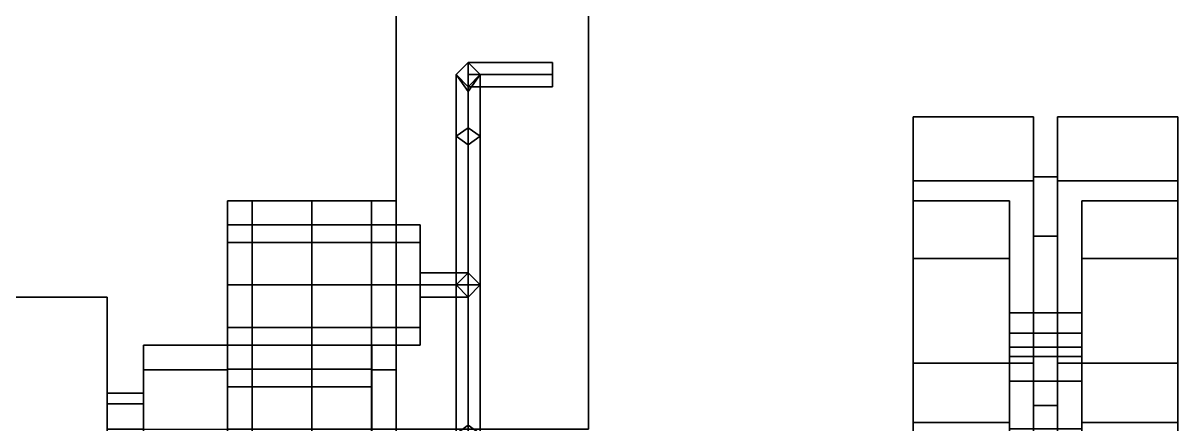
# Model space of a CAD drawing. Header units: millimetres. Extents: x -1.1 to 1.1, y -3.6 to 7.7.
# Drawn here: x 0.16 to 1.12, y 0.444 to 0.778 of the extents above; entities that cross this region are included whole.
import ezdxf

# ---------------------------------------------------------------- set-up
doc = ezdxf.new("R2010")
doc.units = ezdxf.units.MM
doc.header["$MEASUREMENT"] = 0
for name, color, linetype in [('sleeve', 5, 'Continuous'), ('trail2', 6, 'Continuous'), ('turret', 2, 'Continuous'), ('wheels', 2, 'Continuous'), ('wheels_hungarian', 2, 'Continuous')]:
    doc.layers.add(name, color=color, linetype=linetype)

msp = doc.modelspace()

# ---------------------------------------------------------------- linework, layer by layer
at = {"layer": 'sleeve'}
for points in [[(0.12, 0.55, 1.61), (0.12, 0.34, 1.61), (0.23, 0.34, 1.61), (0.23, 0.55, 1.61)], [(0.23, 0.55, 1.61), (0.23, 0.55, 1.3), (0.12, 0.55, 1.3), (0.12, 0.55, 1.61)], [(0.23, 0.55, 1.3), (0.23, 0.34, 1.3), (0.12, 0.34, 1.3), (0.12, 0.55, 1.3)], [(0.23, 0.34, 1.61), (0.23, 0.34, 1.3), (0.23, 0.55, 1.3), (0.23, 0.55, 1.61)], [(0.26, 0.46121, 1.58121), (0.26, 0.47, 1.56), (0.23, 0.47, 1.56), (0.23, 0.46121, 1.58121)], [(0.26, 0.47, 1.56), (0.26, 0.46121, 1.53879), (0.23, 0.46121, 1.53879), (0.23, 0.47, 1.56)], [(0.26, 0.44, 1.59), (0.26, 0.46121, 1.58121), (0.23, 0.46121, 1.58121), (0.23, 0.44, 1.59)], [(0.26, 0.46121, 1.53879), (0.26, 0.44, 1.53), (0.23, 0.44, 1.53), (0.23, 0.46121, 1.53879)]]:
    msp.add_3dface(points, dxfattribs=at)
at = {"layer": 'trail2'}
for points in [[(0.47, 0.44, 0.97), (0.47, 0.44, 0.67), (0.47, 3.67, 0.05), (0.47, 3.67, 0.23)], [(0.63, 3.67, 0.23), (0.63, 0.44, 0.97), (0.47, 0.44, 0.97), (0.47, 3.67, 0.23)], [(0.47, 3.67, 0.05), (0.47, 0.44, 0.67), (0.63, 0.44, 0.67), (0.63, 3.67, 0.05)], [(0.63, 3.67, 0.05), (0.63, 0.44, 0.67), (0.63, 0.44, 0.97), (0.63, 3.67, 0.23)]]:
    msp.add_3dface(points, dxfattribs=at)
at = {"layer": 'turret'}
for points in [[(0.53, 0.69081, 1.14919), (0.52, 0.68374, 1.15626), (0.52, 0.735, 1.28), (0.53, 0.745, 1.28)], [(0.53, 0.745, 1.28), (0.52, 0.735, 1.28), (0.52, 0.68374, 1.40374), (0.53, 0.69081, 1.41081)], [(0.54, 0.68374, 1.15626), (0.53, 0.69081, 1.14919), (0.53, 0.745, 1.28), (0.54, 0.735, 1.28)], [(0.54, 0.735, 1.28), (0.53, 0.745, 1.28), (0.53, 0.69081, 1.41081), (0.54, 0.68374, 1.40374)], [(0.6, 0.735, 1.29), (0.6, 0.745, 1.28), (0.53, 0.745, 1.28), (0.53, 0.735, 1.29)], [(0.6, 0.745, 1.28), (0.6, 0.735, 1.27), (0.53, 0.735, 1.27), (0.53, 0.745, 1.28)], [(0.6, 0.725, 1.28), (0.6, 0.735, 1.27), (0.6, 0.745, 1.28), (0.6, 0.735, 1.29)], [(0.52, 0.68374, 1.15626), (0.53, 0.67667, 1.16333), (0.53, 0.725, 1.28), (0.52, 0.735, 1.28)], [(0.52, 0.735, 1.28), (0.53, 0.725, 1.28), (0.53, 0.67667, 1.39667), (0.52, 0.68374, 1.40374)], [(0.53, 0.39914, 1.27), (0.52, 0.385, 1.28), (0.52, 0.735, 1.28), (0.53, 0.72086, 1.27)], [(0.52, 0.385, 1.28), (0.53, 0.39914, 1.29), (0.53, 0.72086, 1.29), (0.52, 0.735, 1.28)], [(0.53, 0.67667, 1.16333), (0.54, 0.68374, 1.15626), (0.54, 0.735, 1.28), (0.53, 0.725, 1.28)], [(0.53, 0.725, 1.28), (0.54, 0.735, 1.28), (0.54, 0.68374, 1.40374), (0.53, 0.67667, 1.39667)], [(0.54, 0.385, 1.28), (0.53, 0.39914, 1.27), (0.53, 0.72086, 1.27), (0.54, 0.735, 1.28)], [(0.53, 0.39914, 1.29), (0.54, 0.385, 1.28), (0.54, 0.735, 1.28), (0.53, 0.72086, 1.29)], [(0.6, 0.725, 1.28), (0.6, 0.735, 1.29), (0.53, 0.735, 1.29), (0.53, 0.725, 1.28)], [(0.6, 0.735, 1.27), (0.6, 0.725, 1.28), (0.53, 0.725, 1.28), (0.53, 0.735, 1.27)], [(0.53, 0.56, 1.095), (0.52, 0.56, 1.105), (0.52, 0.68374, 1.15626), (0.53, 0.69081, 1.14919)], [(0.53, 0.69081, 1.41081), (0.52, 0.68374, 1.40374), (0.52, 0.56, 1.455), (0.53, 0.56, 1.465)], [(0.52, 0.56, 1.105), (0.53, 0.56, 1.115), (0.53, 0.67667, 1.16333), (0.52, 0.68374, 1.15626)], [(0.52, 0.68374, 1.40374), (0.53, 0.67667, 1.39667), (0.53, 0.56, 1.445), (0.52, 0.56, 1.455)], [(0.54, 0.56, 1.105), (0.53, 0.56, 1.095), (0.53, 0.69081, 1.14919), (0.54, 0.68374, 1.15626)], [(0.54, 0.68374, 1.40374), (0.53, 0.69081, 1.41081), (0.53, 0.56, 1.465), (0.54, 0.56, 1.455)], [(0.53, 0.56, 1.115), (0.54, 0.56, 1.105), (0.54, 0.68374, 1.15626), (0.53, 0.67667, 1.16333)], [(0.53, 0.67667, 1.39667), (0.54, 0.68374, 1.40374), (0.54, 0.56, 1.455), (0.53, 0.56, 1.445)], [(0.3505, 0.63, 1.3295), (0.33, 0.63, 1.28), (0.33, 0.21, 1.28), (0.3505, 0.21, 1.3295)], [(0.33, 0.63, 1.28), (0.3505, 0.63, 1.2305), (0.3505, 0.21, 1.2305), (0.33, 0.21, 1.28)], [(0.3505, 0.63, 1.3295), (0.4, 0.63, 1.21), (0.3505, 0.63, 1.2305), (0.33, 0.63, 1.28)], [(0.4, 0.63, 1.35), (0.3505, 0.63, 1.3295), (0.3505, 0.21, 1.3295), (0.4, 0.21, 1.35)], [(0.3505, 0.63, 1.2305), (0.4, 0.63, 1.21), (0.4, 0.21, 1.21), (0.3505, 0.21, 1.2305)], [(0.4, 0.63, 1.35), (0.4495, 0.63, 1.2305), (0.4, 0.63, 1.21), (0.3505, 0.63, 1.3295)], [(0.4495, 0.63, 1.3295), (0.4, 0.63, 1.35), (0.4, 0.21, 1.35), (0.4495, 0.21, 1.3295)], [(0.4, 0.63, 1.21), (0.4495, 0.63, 1.2305), (0.4495, 0.21, 1.2305), (0.4, 0.21, 1.21)], [(0.4495, 0.63, 1.3295), (0.47, 0.63, 1.28), (0.4495, 0.63, 1.2305), (0.4, 0.63, 1.35)], [(0.47, 0.63, 1.28), (0.4495, 0.63, 1.3295), (0.4495, 0.21, 1.3295), (0.47, 0.21, 1.28)], [(0.4495, 0.63, 1.2305), (0.47, 0.63, 1.28), (0.47, 0.21, 1.28), (0.4495, 0.21, 1.2305)], [(0.49, 0.59536, 1.31536), (0.49, 0.61, 1.28), (0.33, 0.61, 1.28), (0.33, 0.59536, 1.31536)], [(0.49, 0.61, 1.28), (0.49, 0.59536, 1.24464), (0.33, 0.59536, 1.24464), (0.33, 0.61, 1.28)], [(0.33, 0.56, 1.33), (0.33, 0.59536, 1.31536), (0.33, 0.61, 1.28), (0.33, 0.52464, 1.31536)], [(0.33, 0.52464, 1.31536), (0.33, 0.61, 1.28), (0.33, 0.59536, 1.24464), (0.33, 0.51, 1.28)], [(0.49, 0.59536, 1.31536), (0.49, 0.51, 1.28), (0.49, 0.52464, 1.24464), (0.49, 0.61, 1.28)], [(0.49, 0.61, 1.28), (0.49, 0.52464, 1.24464), (0.49, 0.56, 1.23), (0.49, 0.59536, 1.24464)], [(0.49, 0.56, 1.33), (0.49, 0.59536, 1.31536), (0.33, 0.59536, 1.31536), (0.33, 0.56, 1.33)], [(0.49, 0.59536, 1.24464), (0.49, 0.56, 1.23), (0.33, 0.56, 1.23), (0.33, 0.59536, 1.24464)], [(0.33, 0.51, 1.28), (0.33, 0.59536, 1.24464), (0.33, 0.56, 1.23), (0.33, 0.52464, 1.24464)], [(0.49, 0.56, 1.33), (0.49, 0.52464, 1.31536), (0.49, 0.51, 1.28), (0.49, 0.59536, 1.31536)], [(0.53, 0.56, 1.29), (0.53, 0.57, 1.28), (0.49, 0.57, 1.28), (0.49, 0.56, 1.29)], [(0.53, 0.57, 1.28), (0.53, 0.56, 1.27), (0.49, 0.56, 1.27), (0.49, 0.57, 1.28)], [(0.53, 0.57, 1.11914), (0.52, 0.56, 1.105), (0.52, 0.56, 1.455), (0.53, 0.57, 1.44086)], [(0.54, 0.56, 1.105), (0.53, 0.57, 1.11914), (0.53, 0.57, 1.44086), (0.54, 0.56, 1.455)], [(0.49, 0.52464, 1.31536), (0.49, 0.56, 1.33), (0.33, 0.56, 1.33), (0.33, 0.52464, 1.31536)], [(0.49, 0.56, 1.23), (0.49, 0.52464, 1.24464), (0.33, 0.52464, 1.24464), (0.33, 0.56, 1.23)], [(0.53, 0.55, 1.28), (0.53, 0.56, 1.29), (0.49, 0.56, 1.29), (0.49, 0.55, 1.28)], [(0.53, 0.56, 1.27), (0.53, 0.55, 1.28), (0.49, 0.55, 1.28), (0.49, 0.56, 1.27)], [(0.52, 0.43626, 1.15626), (0.53, 0.44333, 1.16333), (0.53, 0.56, 1.115), (0.52, 0.56, 1.105)], [(0.53, 0.42919, 1.14919), (0.52, 0.43626, 1.15626), (0.52, 0.56, 1.105), (0.53, 0.56, 1.095)], [(0.52, 0.56, 1.455), (0.53, 0.56, 1.445), (0.53, 0.44333, 1.39667), (0.52, 0.43626, 1.40374)], [(0.53, 0.56, 1.465), (0.52, 0.56, 1.455), (0.52, 0.43626, 1.40374), (0.53, 0.42919, 1.41081)], [(0.52, 0.56, 1.105), (0.53, 0.55, 1.11914), (0.53, 0.55, 1.44086), (0.52, 0.56, 1.455)], [(0.53, 0.44333, 1.16333), (0.54, 0.43626, 1.15626), (0.54, 0.56, 1.105), (0.53, 0.56, 1.115)], [(0.54, 0.43626, 1.15626), (0.53, 0.42919, 1.14919), (0.53, 0.56, 1.095), (0.54, 0.56, 1.105)], [(0.53, 0.56, 1.445), (0.54, 0.56, 1.455), (0.54, 0.43626, 1.40374), (0.53, 0.44333, 1.39667)], [(0.54, 0.56, 1.455), (0.53, 0.56, 1.465), (0.53, 0.42919, 1.41081), (0.54, 0.43626, 1.40374)], [(0.53, 0.55, 1.11914), (0.54, 0.56, 1.105), (0.54, 0.56, 1.455), (0.53, 0.55, 1.44086)], [(0.49, 0.51, 1.28), (0.49, 0.52464, 1.31536), (0.33, 0.52464, 1.31536), (0.33, 0.51, 1.28)], [(0.49, 0.52464, 1.24464), (0.49, 0.51, 1.28), (0.33, 0.51, 1.28), (0.33, 0.52464, 1.24464)], [(0.33, 0.51, 1.56), (0.33, 0.4895, 1.5105), (0.26, 0.4895, 1.5105), (0.26, 0.51, 1.56)], [(0.33, 0.4895, 1.6095), (0.33, 0.51, 1.56), (0.26, 0.51, 1.56), (0.26, 0.4895, 1.6095)], [(0.26, 0.4895, 1.6095), (0.26, 0.51, 1.56), (0.26, 0.3905, 1.6095), (0.26, 0.44, 1.63)], [(0.26, 0.51, 1.56), (0.26, 0.4895, 1.5105), (0.26, 0.37, 1.56), (0.26, 0.3905, 1.6095)], [(0.33, 0.44, 1.63), (0.33, 0.3905, 1.6095), (0.33, 0.51, 1.56), (0.33, 0.4895, 1.6095)], [(0.33, 0.3905, 1.6095), (0.33, 0.37, 1.56), (0.33, 0.4895, 1.5105), (0.33, 0.51, 1.56)], [(0.47, 0.4895, 1.6095), (0.47, 0.51, 1.56), (0.45, 0.51, 1.56), (0.45, 0.4895, 1.6095)], [(0.47, 0.51, 1.56), (0.47, 0.4895, 1.5105), (0.45, 0.4895, 1.5105), (0.45, 0.51, 1.56)], [(0.45, 0.44, 1.63), (0.45, 0.4895, 1.6095), (0.45, 0.51, 1.56), (0.45, 0.3905, 1.6095)], [(0.45, 0.3905, 1.6095), (0.45, 0.51, 1.56), (0.45, 0.4895, 1.5105), (0.45, 0.37, 1.56)], [(0.47, 0.3905, 1.6095), (0.47, 0.51, 1.56), (0.47, 0.4895, 1.6095), (0.47, 0.44, 1.63)], [(0.47, 0.37, 1.56), (0.47, 0.4895, 1.5105), (0.47, 0.51, 1.56), (0.47, 0.3905, 1.6095)], [(0.45, 0.47536, 1.59536), (0.45, 0.49, 1.56), (0.33, 0.49, 1.56), (0.33, 0.47536, 1.59536)], [(0.45, 0.49, 1.56), (0.45, 0.47536, 1.52464), (0.33, 0.47536, 1.52464), (0.33, 0.49, 1.56)], [(0.26, 0.4895, 1.5105), (0.33, 0.4895, 1.5105), (0.33, 0.22, 0.99), (0.26, 0.22, 0.99)], [(0.26, 0.22, 0.99), (0.26, -0.13, 0.99), (0.26, 0.37, 1.56), (0.26, 0.4895, 1.5105)], [(0.33, 0.44, 1.63), (0.33, 0.4895, 1.6095), (0.26, 0.4895, 1.6095), (0.26, 0.44, 1.63)], [(0.33, 0.4895, 1.5105), (0.33, 0.37, 1.56), (0.33, -0.13, 0.99), (0.33, 0.22, 0.99)], [(0.47, 0.44, 1.63), (0.47, 0.4895, 1.6095), (0.45, 0.4895, 1.6095), (0.45, 0.44, 1.63)], [(0.47, 0.4895, 1.5105), (0.47, 0.44, 1.49), (0.45, 0.44, 1.49), (0.45, 0.4895, 1.5105)], [(0.45, 0.37, 1.56), (0.45, 0.4895, 1.5105), (0.45, 0.44, 1.49), (0.45, 0.3905, 1.5105)], [(0.47, 0.3905, 1.5105), (0.47, 0.44, 1.49), (0.47, 0.4895, 1.5105), (0.47, 0.37, 1.56)], [(0.45, 0.44, 1.61), (0.45, 0.47536, 1.59536), (0.33, 0.47536, 1.59536), (0.33, 0.44, 1.61)], [(0.45, 0.47536, 1.52464), (0.45, 0.44, 1.51), (0.33, 0.44, 1.51), (0.33, 0.47536, 1.52464)]]:
    msp.add_3dface(points, dxfattribs=at)
at = {"layer": 'wheels'}
for points in [[(0.9, 0.7, 0.67), (0.9, 0.64672, 0.93788), (1, 0.64672, 0.93788), (1, 0.7, 0.67)], [(0.9, 0.65, 0.67), (0.9, 0.60052, 0.91874), (0.9, 0.64672, 0.93788), (0.9, 0.7, 0.67)], [(0.9, 0.64672, 0.40212), (0.9, 0.7, 0.67), (1, 0.7, 0.67), (1, 0.64672, 0.40212)], [(0.9, 0.60052, 0.42126), (0.9, 0.65, 0.67), (0.9, 0.7, 0.67), (0.9, 0.64672, 0.40212)], [(1, 0.60052, 0.91874), (1, 0.65, 0.67), (1, 0.7, 0.67), (1, 0.64672, 0.93788)], [(1, 0.65, 0.67), (1, 0.60052, 0.42126), (1, 0.64672, 0.40212), (1, 0.7, 0.67)], [(1.02, 0.65, 0.67), (1.02, 0.60052, 0.91874), (1.02, 0.64672, 0.93788), (1.02, 0.7, 0.67)], [(1.02, 0.7, 0.67), (1.02, 0.64672, 0.93788), (1.12, 0.64672, 0.93788), (1.12, 0.7, 0.67)], [(1.02, 0.60052, 0.42126), (1.02, 0.65, 0.67), (1.02, 0.7, 0.67), (1.02, 0.64672, 0.40212)], [(1.02, 0.64672, 0.40212), (1.02, 0.7, 0.67), (1.12, 0.7, 0.67), (1.12, 0.64672, 0.40212)], [(1.12, 0.60052, 0.91874), (1.12, 0.65, 0.67), (1.12, 0.7, 0.67), (1.12, 0.64672, 0.93788)], [(1.12, 0.65, 0.67), (1.12, 0.60052, 0.42126), (1.12, 0.64672, 0.40212), (1.12, 0.7, 0.67)], [(0.9, 0.63, 0.67), (0.9, 0.58204, 0.91109), (0.9, 0.60052, 0.91874), (0.9, 0.65, 0.67)], [(0.9, 0.58204, 0.42891), (0.9, 0.63, 0.67), (0.9, 0.65, 0.67), (0.9, 0.60052, 0.42126)], [(0.9, 0.49497, 0.17503), (0.9, 0.64672, 0.40212), (1, 0.64672, 0.40212), (1, 0.49497, 0.17503)], [(0.9, 0.45962, 0.21038), (0.9, 0.60052, 0.42126), (0.9, 0.64672, 0.40212), (0.9, 0.49497, 0.17503)], [(0.9, 0.64672, 0.93788), (0.9, 0.49497, 1.16497), (1, 0.49497, 1.16497), (1, 0.64672, 0.93788)], [(0.9, 0.60052, 0.91874), (0.9, 0.45962, 1.12962), (0.9, 0.49497, 1.16497), (0.9, 0.64672, 0.93788)], [(1, 0.65, 0.67), (1, 0.60052, 0.91874), (1.02, 0.60052, 0.91874), (1.02, 0.65, 0.67)], [(1, 0.60052, 0.42126), (1, 0.65, 0.67), (1.02, 0.65, 0.67), (1.02, 0.60052, 0.42126)], [(1, 0.60052, 0.42126), (1, 0.45962, 0.21038), (1, 0.49497, 0.17503), (1, 0.64672, 0.40212)], [(1, 0.45962, 1.12962), (1, 0.60052, 0.91874), (1, 0.64672, 0.93788), (1, 0.49497, 1.16497)], [(1.02, 0.45962, 0.21038), (1.02, 0.60052, 0.42126), (1.02, 0.64672, 0.40212), (1.02, 0.49497, 0.17503)], [(1.02, 0.49497, 0.17503), (1.02, 0.64672, 0.40212), (1.12, 0.64672, 0.40212), (1.12, 0.49497, 0.17503)], [(1.02, 0.60052, 0.91874), (1.02, 0.45962, 1.12962), (1.02, 0.49497, 1.16497), (1.02, 0.64672, 0.93788)], [(1.02, 0.64672, 0.93788), (1.02, 0.49497, 1.16497), (1.12, 0.49497, 1.16497), (1.12, 0.64672, 0.93788)], [(1.12, 0.58204, 0.91109), (1.12, 0.63, 0.67), (1.12, 0.65, 0.67), (1.12, 0.60052, 0.91874)], [(1.12, 0.63, 0.67), (1.12, 0.58204, 0.42891), (1.12, 0.60052, 0.42126), (1.12, 0.65, 0.67)], [(1.12, 0.60052, 0.42126), (1.12, 0.45962, 0.21038), (1.12, 0.49497, 0.17503), (1.12, 0.64672, 0.40212)], [(1.12, 0.45962, 1.12962), (1.12, 0.60052, 0.91874), (1.12, 0.64672, 0.93788), (1.12, 0.49497, 1.16497)], [(0.9, 0.58204, 0.91109), (0.9, 0.63, 0.67), (0.98, 0.63, 0.67), (0.98, 0.58204, 0.91109)], [(0.9, 0.63, 0.67), (0.9, 0.58204, 0.42891), (0.98, 0.58204, 0.42891), (0.98, 0.63, 0.67)], [(0.98, 0.55, 0.67), (0.98, 0.50813, 0.88048), (0.98, 0.58204, 0.91109), (0.98, 0.63, 0.67)], [(0.98, 0.50813, 0.45952), (0.98, 0.55, 0.67), (0.98, 0.63, 0.67), (0.98, 0.58204, 0.42891)], [(1.04, 0.50813, 0.88048), (1.04, 0.55, 0.67), (1.04, 0.63, 0.67), (1.04, 0.58204, 0.91109)], [(1.04, 0.58204, 0.91109), (1.04, 0.63, 0.67), (1.12, 0.63, 0.67), (1.12, 0.58204, 0.91109)], [(1.04, 0.55, 0.67), (1.04, 0.50813, 0.45952), (1.04, 0.58204, 0.42891), (1.04, 0.63, 0.67)], [(1.04, 0.63, 0.67), (1.04, 0.58204, 0.42891), (1.12, 0.58204, 0.42891), (1.12, 0.63, 0.67)], [(0.9, 0.44548, 0.22452), (0.9, 0.58204, 0.42891), (0.9, 0.60052, 0.42126), (0.9, 0.45962, 0.21038)], [(0.9, 0.58204, 0.91109), (0.9, 0.44548, 1.11548), (0.9, 0.45962, 1.12962), (0.9, 0.60052, 0.91874)], [(1, 0.45962, 0.21038), (1, 0.60052, 0.42126), (1.02, 0.60052, 0.42126), (1.02, 0.45962, 0.21038)], [(1, 0.60052, 0.91874), (1, 0.45962, 1.12962), (1.02, 0.45962, 1.12962), (1.02, 0.60052, 0.91874)], [(1.12, 0.58204, 0.42891), (1.12, 0.44548, 0.22452), (1.12, 0.45962, 0.21038), (1.12, 0.60052, 0.42126)], [(1.12, 0.44548, 1.11548), (1.12, 0.58204, 0.91109), (1.12, 0.60052, 0.91874), (1.12, 0.45962, 1.12962)], [(0.9, 0.58204, 0.42891), (0.9, 0.44548, 0.22452), (0.98, 0.44548, 0.22452), (0.98, 0.58204, 0.42891)], [(0.9, 0.44548, 1.11548), (0.9, 0.58204, 0.91109), (0.98, 0.58204, 0.91109), (0.98, 0.44548, 1.11548)], [(0.98, 0.38891, 0.28109), (0.98, 0.50813, 0.45952), (0.98, 0.58204, 0.42891), (0.98, 0.44548, 0.22452)], [(0.98, 0.50813, 0.88048), (0.98, 0.38891, 1.05891), (0.98, 0.44548, 1.11548), (0.98, 0.58204, 0.91109)], [(1.04, 0.50813, 0.45952), (1.04, 0.38891, 0.28109), (1.04, 0.44548, 0.22452), (1.04, 0.58204, 0.42891)], [(1.04, 0.58204, 0.42891), (1.04, 0.44548, 0.22452), (1.12, 0.44548, 0.22452), (1.12, 0.58204, 0.42891)], [(1.04, 0.38891, 1.05891), (1.04, 0.50813, 0.88048), (1.04, 0.58204, 0.91109), (1.04, 0.44548, 1.11548)], [(1.04, 0.44548, 1.11548), (1.04, 0.58204, 0.91109), (1.12, 0.58204, 0.91109), (1.12, 0.44548, 1.11548)], [(0.98, 0.55, 0.67), (0.98, 0.53673, 0.60327), (0.98, 0.53673, 0.73673), (0.98, 0.55, 0.67)], [(1.04, 0.55, 0.67), (1.04, 0.53673, 0.73673), (1.04, 0.53673, 0.60327), (1.04, 0.55, 0.67)], [(0.98, 0.50813, 0.88048), (0.98, 0.53673, 0.73673), (1.04, 0.53673, 0.73673), (1.04, 0.50813, 0.88048)], [(0.98, 0.53673, 0.60327), (0.98, 0.50813, 0.45952), (1.04, 0.50813, 0.45952), (1.04, 0.53673, 0.60327)], [(0.98, 0.52, 0.72), (0.98, 0.53673, 0.73673), (0.98, 0.53673, 0.60327), (0.98, 0.52, 0.62)], [(0.98, 0.52, 0.62), (0.98, 0.53673, 0.60327), (1.04, 0.53673, 0.60327), (1.04, 0.52, 0.62)], [(0.98, 0.53673, 0.73673), (0.98, 0.52, 0.72), (1.04, 0.52, 0.72), (1.04, 0.53673, 0.73673)], [(1.04, 0.53673, 0.73673), (1.04, 0.52, 0.72), (1.04, 0.52, 0.62), (1.04, 0.53673, 0.60327)], [(0.98, 0.32929, 0.72), (0.98, 0.52, 0.72), (0.98, 0.52, 0.72), (0.98, 0.35, 0.67)], [(0.98, 0.35, 0.67), (0.98, 0.52, 0.72), (0.98, 0.52, 0.62), (0.98, 0.32929, 0.62)], [(0.98, 0.29, 0.62), (0.98, 0.52, 0.62), (1.04, 0.52, 0.62), (1.04, 0.29, 0.62)], [(0.98, 0.52, 0.72), (0.98, 0.29, 0.72), (1.04, 0.29, 0.72), (1.04, 0.52, 0.72)], [(1.04, 0.52, 0.72), (1.04, 0.29, 0.72), (1.04, 0.29, 0.62), (1.04, 0.52, 0.62)], [(0.98, 0.50813, 0.45952), (0.98, 0.42671, 0.33766), (1.04, 0.42671, 0.33766), (1.04, 0.50813, 0.45952)], [(0.98, 0.42671, 1.00234), (0.98, 0.50813, 0.88048), (1.04, 0.50813, 0.88048), (1.04, 0.42671, 1.00234)], [(0.9, 0.49497, 1.16497), (0.9, 0.26788, 1.31672), (1, 0.26788, 1.31672), (1, 0.49497, 1.16497)], [(0.9, 0.45962, 1.12962), (0.9, 0.24874, 1.27052), (0.9, 0.26788, 1.31672), (0.9, 0.49497, 1.16497)], [(0.9, 0.26788, 0.02328), (0.9, 0.49497, 0.17503), (1, 0.49497, 0.17503), (1, 0.26788, 0.02328)], [(0.9, 0.24874, 0.06948), (0.9, 0.45962, 0.21038), (0.9, 0.49497, 0.17503), (0.9, 0.26788, 0.02328)], [(1, 0.24874, 1.27052), (1, 0.45962, 1.12962), (1, 0.49497, 1.16497), (1, 0.26788, 1.31672)], [(1, 0.45962, 0.21038), (1, 0.24874, 0.06948), (1, 0.26788, 0.02328), (1, 0.49497, 0.17503)], [(1.02, 0.45962, 1.12962), (1.02, 0.24874, 1.27052), (1.02, 0.26788, 1.31672), (1.02, 0.49497, 1.16497)], [(1.02, 0.49497, 1.16497), (1.02, 0.26788, 1.31672), (1.12, 0.26788, 1.31672), (1.12, 0.49497, 1.16497)], [(1.02, 0.24874, 0.06948), (1.02, 0.45962, 0.21038), (1.02, 0.49497, 0.17503), (1.02, 0.26788, 0.02328)], [(1.02, 0.26788, 0.02328), (1.02, 0.49497, 0.17503), (1.12, 0.49497, 0.17503), (1.12, 0.26788, 0.02328)], [(1.12, 0.24874, 1.27052), (1.12, 0.45962, 1.12962), (1.12, 0.49497, 1.16497), (1.12, 0.26788, 1.31672)], [(1.12, 0.45962, 0.21038), (1.12, 0.24874, 0.06948), (1.12, 0.26788, 0.02328), (1.12, 0.49497, 0.17503)], [(0.9, 0.24109, 0.08796), (0.9, 0.44548, 0.22452), (0.9, 0.45962, 0.21038), (0.9, 0.24874, 0.06948)], [(0.9, 0.44548, 1.11548), (0.9, 0.24109, 1.25204), (0.9, 0.24874, 1.27052), (0.9, 0.45962, 1.12962)], [(1, 0.24874, 0.06948), (1, 0.45962, 0.21038), (1.02, 0.45962, 0.21038), (1.02, 0.24874, 0.06948)], [(1, 0.45962, 1.12962), (1, 0.24874, 1.27052), (1.02, 0.24874, 1.27052), (1.02, 0.45962, 1.12962)], [(1.12, 0.44548, 0.22452), (1.12, 0.24109, 0.08796), (1.12, 0.24874, 0.06948), (1.12, 0.45962, 0.21038)], [(1.12, 0.24109, 1.25204), (1.12, 0.44548, 1.11548), (1.12, 0.45962, 1.12962), (1.12, 0.24874, 1.27052)], [(0.9, 0.44548, 0.22452), (0.9, 0.24109, 0.08796), (0.98, 0.24109, 0.08796), (0.98, 0.44548, 0.22452)], [(0.9, 0.24109, 1.25204), (0.9, 0.44548, 1.11548), (0.98, 0.44548, 1.11548), (0.98, 0.24109, 1.25204)], [(0.98, 0.21048, 0.16187), (0.98, 0.38891, 0.28109), (0.98, 0.44548, 0.22452), (0.98, 0.24109, 0.08796)], [(0.98, 0.38891, 1.05891), (0.98, 0.21048, 1.17813), (0.98, 0.24109, 1.25204), (0.98, 0.44548, 1.11548)], [(1.04, 0.38891, 0.28109), (1.04, 0.21048, 0.16187), (1.04, 0.24109, 0.08796), (1.04, 0.44548, 0.22452)], [(1.04, 0.44548, 0.22452), (1.04, 0.24109, 0.08796), (1.12, 0.24109, 0.08796), (1.12, 0.44548, 0.22452)], [(1.04, 0.21048, 1.17813), (1.04, 0.38891, 1.05891), (1.04, 0.44548, 1.11548), (1.04, 0.24109, 1.25204)], [(1.04, 0.24109, 1.25204), (1.04, 0.44548, 1.11548), (1.12, 0.44548, 1.11548), (1.12, 0.24109, 1.25204)]]:
    msp.add_3dface(points, dxfattribs=at)
at = {"layer": 'wheels_hungarian'}
for points in [[(0.9, 0.65, 0.67), (0.9, 0.60052, 0.91874), (0.9, 0.64672, 0.93788), (0.9, 0.7, 0.67)], [(0.9, 0.7, 0.67), (0.9, 0.64672, 0.93788), (1, 0.64672, 0.93788), (1, 0.7, 0.67)], [(0.9, 0.60052, 0.42126), (0.9, 0.65, 0.67), (0.9, 0.7, 0.67), (0.9, 0.64672, 0.40212)], [(0.9, 0.64672, 0.40212), (0.9, 0.7, 0.67), (1, 0.7, 0.67), (1, 0.64672, 0.40212)], [(1, 0.60052, 0.91874), (1, 0.65, 0.67), (1, 0.7, 0.67), (1, 0.64672, 0.93788)], [(1, 0.65, 0.67), (1, 0.60052, 0.42126), (1, 0.64672, 0.40212), (1, 0.7, 0.67)], [(1.02, 0.7, 0.67), (1.02, 0.64672, 0.93788), (1.12, 0.64672, 0.93788), (1.12, 0.7, 0.67)], [(1.02, 0.65, 0.67), (1.02, 0.60052, 0.91874), (1.02, 0.64672, 0.93788), (1.02, 0.7, 0.67)], [(1.02, 0.64672, 0.40212), (1.02, 0.7, 0.67), (1.12, 0.7, 0.67), (1.12, 0.64672, 0.40212)], [(1.02, 0.60052, 0.42126), (1.02, 0.65, 0.67), (1.02, 0.7, 0.67), (1.02, 0.64672, 0.40212)], [(1.12, 0.60052, 0.91874), (1.12, 0.65, 0.67), (1.12, 0.7, 0.67), (1.12, 0.64672, 0.93788)], [(1.12, 0.65, 0.67), (1.12, 0.60052, 0.42126), (1.12, 0.64672, 0.40212), (1.12, 0.7, 0.67)], [(0.9, 0.63, 0.67), (0.9, 0.58204, 0.91109), (0.9, 0.60052, 0.91874), (0.9, 0.65, 0.67)], [(0.9, 0.58204, 0.42891), (0.9, 0.63, 0.67), (0.9, 0.65, 0.67), (0.9, 0.60052, 0.42126)], [(0.9, 0.45962, 0.21038), (0.9, 0.60052, 0.42126), (0.9, 0.64672, 0.40212), (0.9, 0.49497, 0.17503)], [(0.9, 0.49497, 0.17503), (0.9, 0.64672, 0.40212), (1, 0.64672, 0.40212), (1, 0.49497, 0.17503)], [(0.9, 0.60052, 0.91874), (0.9, 0.45962, 1.12962), (0.9, 0.49497, 1.16497), (0.9, 0.64672, 0.93788)], [(0.9, 0.64672, 0.93788), (0.9, 0.49497, 1.16497), (1, 0.49497, 1.16497), (1, 0.64672, 0.93788)], [(1, 0.65, 0.67), (1, 0.60052, 0.91874), (1.02, 0.60052, 0.91874), (1.02, 0.65, 0.67)], [(1, 0.60052, 0.42126), (1, 0.65, 0.67), (1.02, 0.65, 0.67), (1.02, 0.60052, 0.42126)], [(1, 0.60052, 0.42126), (1, 0.45962, 0.21038), (1, 0.49497, 0.17503), (1, 0.64672, 0.40212)], [(1, 0.45962, 1.12962), (1, 0.60052, 0.91874), (1, 0.64672, 0.93788), (1, 0.49497, 1.16497)], [(1.02, 0.49497, 0.17503), (1.02, 0.64672, 0.40212), (1.12, 0.64672, 0.40212), (1.12, 0.49497, 0.17503)], [(1.02, 0.45962, 0.21038), (1.02, 0.60052, 0.42126), (1.02, 0.64672, 0.40212), (1.02, 0.49497, 0.17503)], [(1.02, 0.64672, 0.93788), (1.02, 0.49497, 1.16497), (1.12, 0.49497, 1.16497), (1.12, 0.64672, 0.93788)], [(1.02, 0.60052, 0.91874), (1.02, 0.45962, 1.12962), (1.02, 0.49497, 1.16497), (1.02, 0.64672, 0.93788)], [(1.12, 0.58204, 0.91109), (1.12, 0.63, 0.67), (1.12, 0.65, 0.67), (1.12, 0.60052, 0.91874)], [(1.12, 0.63, 0.67), (1.12, 0.58204, 0.42891), (1.12, 0.60052, 0.42126), (1.12, 0.65, 0.67)], [(1.12, 0.60052, 0.42126), (1.12, 0.45962, 0.21038), (1.12, 0.49497, 0.17503), (1.12, 0.64672, 0.40212)], [(1.12, 0.45962, 1.12962), (1.12, 0.60052, 0.91874), (1.12, 0.64672, 0.93788), (1.12, 0.49497, 1.16497)], [(0.9, 0.58204, 0.91109), (0.9, 0.63, 0.67), (0.98, 0.63, 0.67), (0.98, 0.58204, 0.91109)], [(0.9, 0.63, 0.67), (0.9, 0.58204, 0.42891), (0.98, 0.58204, 0.42891), (0.98, 0.63, 0.67)], [(0.98, 0.63, 0.67), (0.98, 0.63, 0.67), (0.98, 0.50038, 0.60962), (0.98, 0.50038, 0.73038)], [(0.98, 0.58204, 0.91109), (0.98, 0.63, 0.67), (0.98, 0.50038, 0.73038), (0.98, 0.44031, 0.91527)], [(0.98, 0.44031, 0.42473), (0.98, 0.50038, 0.60962), (0.98, 0.63, 0.67), (0.98, 0.58204, 0.42891)], [(1.04, 0.50038, 0.73038), (1.04, 0.50038, 0.60962), (1.04, 0.63, 0.67)], [(1.04, 0.44031, 0.91527), (1.04, 0.50038, 0.73038), (1.04, 0.63, 0.67), (1.04, 0.58204, 0.91109)], [(1.04, 0.58204, 0.91109), (1.04, 0.63, 0.67), (1.12, 0.63, 0.67), (1.12, 0.58204, 0.91109)], [(1.04, 0.58204, 0.42891), (1.04, 0.63, 0.67), (1.04, 0.50038, 0.60962), (1.04, 0.44031, 0.42473)], [(1.04, 0.63, 0.67), (1.04, 0.58204, 0.42891), (1.12, 0.58204, 0.42891), (1.12, 0.63, 0.67)], [(0.9, 0.44548, 0.22452), (0.9, 0.58204, 0.42891), (0.9, 0.60052, 0.42126), (0.9, 0.45962, 0.21038)], [(0.9, 0.58204, 0.91109), (0.9, 0.44548, 1.11548), (0.9, 0.45962, 1.12962), (0.9, 0.60052, 0.91874)], [(1, 0.45962, 0.21038), (1, 0.60052, 0.42126), (1.02, 0.60052, 0.42126), (1.02, 0.45962, 0.21038)], [(1, 0.60052, 0.91874), (1, 0.45962, 1.12962), (1.02, 0.45962, 1.12962), (1.02, 0.60052, 0.91874)], [(1.12, 0.58204, 0.42891), (1.12, 0.44548, 0.22452), (1.12, 0.45962, 0.21038), (1.12, 0.60052, 0.42126)], [(1.12, 0.44548, 1.11548), (1.12, 0.58204, 0.91109), (1.12, 0.60052, 0.91874), (1.12, 0.45962, 1.12962)], [(0.9, 0.58204, 0.42891), (0.9, 0.44548, 0.22452), (0.98, 0.44548, 0.22452), (0.98, 0.58204, 0.42891)], [(0.9, 0.44548, 1.11548), (0.9, 0.58204, 0.91109), (0.98, 0.58204, 0.91109), (0.98, 0.44548, 1.11548)], [(0.98, 0.36933, 0.32703), (0.98, 0.44031, 0.42473), (0.98, 0.58204, 0.42891), (0.98, 0.44548, 0.22452)], [(0.98, 0.44548, 1.11548), (0.98, 0.58204, 0.91109), (0.98, 0.44031, 0.91527), (0.98, 0.36933, 1.01297)], [(1.04, 0.44548, 0.22452), (1.04, 0.58204, 0.42891), (1.04, 0.44031, 0.42473), (1.04, 0.36933, 0.32703)], [(1.04, 0.58204, 0.42891), (1.04, 0.44548, 0.22452), (1.12, 0.44548, 0.22452), (1.12, 0.58204, 0.42891)], [(1.04, 0.36933, 1.01297), (1.04, 0.44031, 0.91527), (1.04, 0.58204, 0.91109), (1.04, 0.44548, 1.11548)], [(1.04, 0.44548, 1.11548), (1.04, 0.58204, 0.91109), (1.12, 0.58204, 0.91109), (1.12, 0.44548, 1.11548)], [(0.98, 0.50038, 0.60962), (0.98, 0.48, 0.63), (0.98, 0.48, 0.71), (0.98, 0.50038, 0.73038)], [(0.98, 0.50038, 0.60962), (0.98, 0.44031, 0.42473), (1.04, 0.44031, 0.42473), (1.04, 0.50038, 0.60962)], [(1.04, 0.50038, 0.60962), (1.04, 0.48, 0.63), (0.98, 0.48, 0.63), (0.98, 0.50038, 0.60962)], [(0.98, 0.44031, 0.91527), (0.98, 0.50038, 0.73038), (1.04, 0.50038, 0.73038), (1.04, 0.44031, 0.91527)], [(0.98, 0.50038, 0.73038), (0.98, 0.48, 0.71), (1.04, 0.48, 0.71), (1.04, 0.50038, 0.73038)], [(1.04, 0.50038, 0.73038), (1.04, 0.48, 0.71), (1.04, 0.48, 0.63), (1.04, 0.50038, 0.60962)], [(0.9, 0.24874, 0.06948), (0.9, 0.45962, 0.21038), (0.9, 0.49497, 0.17503), (0.9, 0.26788, 0.02328)], [(0.9, 0.26788, 0.02328), (0.9, 0.49497, 0.17503), (1, 0.49497, 0.17503), (1, 0.26788, 0.02328)], [(0.9, 0.45962, 1.12962), (0.9, 0.24874, 1.27052), (0.9, 0.26788, 1.31672), (0.9, 0.49497, 1.16497)], [(0.9, 0.49497, 1.16497), (0.9, 0.26788, 1.31672), (1, 0.26788, 1.31672), (1, 0.49497, 1.16497)], [(1, 0.45962, 0.21038), (1, 0.24874, 0.06948), (1, 0.26788, 0.02328), (1, 0.49497, 0.17503)], [(1, 0.24874, 1.27052), (1, 0.45962, 1.12962), (1, 0.49497, 1.16497), (1, 0.26788, 1.31672)], [(1.02, 0.26788, 0.02328), (1.02, 0.49497, 0.17503), (1.12, 0.49497, 0.17503), (1.12, 0.26788, 0.02328)], [(1.02, 0.24874, 0.06948), (1.02, 0.45962, 0.21038), (1.02, 0.49497, 0.17503), (1.02, 0.26788, 0.02328)], [(1.02, 0.49497, 1.16497), (1.02, 0.26788, 1.31672), (1.12, 0.26788, 1.31672), (1.12, 0.49497, 1.16497)], [(1.02, 0.45962, 1.12962), (1.02, 0.24874, 1.27052), (1.02, 0.26788, 1.31672), (1.02, 0.49497, 1.16497)], [(1.12, 0.45962, 0.21038), (1.12, 0.24874, 0.06948), (1.12, 0.26788, 0.02328), (1.12, 0.49497, 0.17503)], [(1.12, 0.24874, 1.27052), (1.12, 0.45962, 1.12962), (1.12, 0.49497, 1.16497), (1.12, 0.26788, 1.31672)], [(1.04, 0.48, 0.63), (1.04, 0.26, 0.63), (0.98, 0.26, 0.63), (0.98, 0.48, 0.63)], [(0.98, 0.48, 0.71), (0.98, 0.26, 0.71), (1.04, 0.26, 0.71), (1.04, 0.48, 0.71)], [(1.04, 0.48, 0.71), (1.04, 0.26, 0.71), (1.04, 0.26, 0.63), (1.04, 0.48, 0.63)], [(0.98, 0.48, 0.63), (0.98, 0.337, 0.63), (0.98, 0.35, 0.67), (0.98, 0.48, 0.71)], [(0.98, 0.48, 0.71), (0.98, 0.35, 0.67), (0.98, 0.337, 0.71), (0.98, 0.48, 0.71)], [(0.9, 0.24109, 0.08796), (0.9, 0.44548, 0.22452), (0.9, 0.45962, 0.21038), (0.9, 0.24874, 0.06948)], [(0.9, 0.44548, 1.11548), (0.9, 0.24109, 1.25204), (0.9, 0.24874, 1.27052), (0.9, 0.45962, 1.12962)], [(1, 0.24874, 0.06948), (1, 0.45962, 0.21038), (1.02, 0.45962, 0.21038), (1.02, 0.24874, 0.06948)], [(1, 0.45962, 1.12962), (1, 0.24874, 1.27052), (1.02, 0.24874, 1.27052), (1.02, 0.45962, 1.12962)], [(1.12, 0.44548, 0.22452), (1.12, 0.24109, 0.08796), (1.12, 0.24874, 0.06948), (1.12, 0.45962, 0.21038)], [(1.12, 0.24109, 1.25204), (1.12, 0.44548, 1.11548), (1.12, 0.45962, 1.12962), (1.12, 0.24874, 1.27052)], [(0.9, 0.44548, 0.22452), (0.9, 0.24109, 0.08796), (0.98, 0.24109, 0.08796), (0.98, 0.44548, 0.22452)], [(0.9, 0.24109, 1.25204), (0.9, 0.44548, 1.11548), (0.98, 0.44548, 1.11548), (0.98, 0.24109, 1.25204)], [(0.98, 0.21205, 0.21277), (0.98, 0.36933, 0.32703), (0.98, 0.44548, 0.22452), (0.98, 0.24109, 0.08796)], [(0.98, 0.24109, 1.25204), (0.98, 0.44548, 1.11548), (0.98, 0.36933, 1.01297), (0.98, 0.21205, 1.12723)], [(1.04, 0.24109, 0.08796), (1.04, 0.44548, 0.22452), (1.04, 0.36933, 0.32703), (1.04, 0.21205, 0.21277)], [(1.04, 0.44548, 0.22452), (1.04, 0.24109, 0.08796), (1.12, 0.24109, 0.08796), (1.12, 0.44548, 0.22452)], [(1.04, 0.21205, 1.12723), (1.04, 0.36933, 1.01297), (1.04, 0.44548, 1.11548), (1.04, 0.24109, 1.25204)], [(1.04, 0.24109, 1.25204), (1.04, 0.44548, 1.11548), (1.12, 0.44548, 1.11548), (1.12, 0.24109, 1.25204)]]:
    msp.add_3dface(points, dxfattribs=at)

doc.saveas('drawing.dxf')
